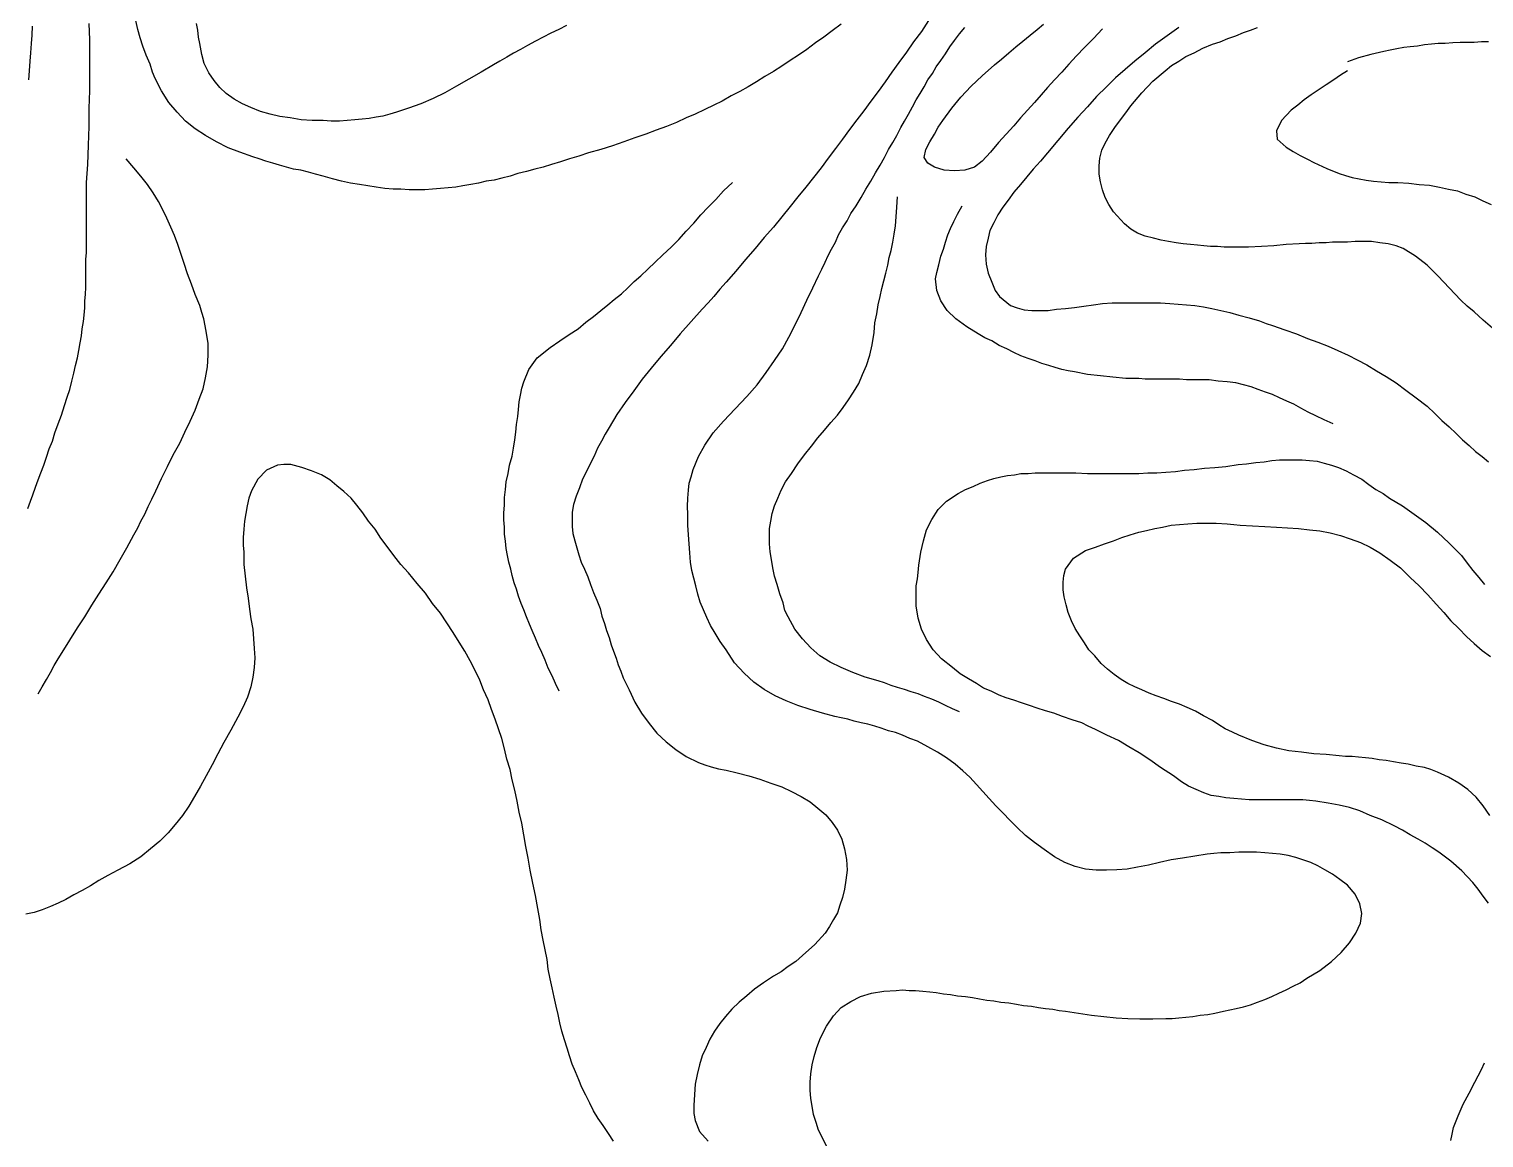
# Model space of a CAD drawing. Header units: inches. Extents: x 401374 to 405300, y 6332180 to 6336621.
# Drawn here: x 402593.2 to 402818.2, y 6333976.5 to 6334148 of the extents above; entities that cross this region are included whole.
import ezdxf

# ---------------------------------------------------------------- set-up
doc = ezdxf.new("R2010")
doc.units = ezdxf.units.IN
doc.header["$MEASUREMENT"] = 0

msp = doc.modelspace()

# ---------------------------------------------------------------- linework, layer by layer
for points in [[(402593, 6334073.9), (402593.4, 6334075), (402593.8, 6334076), (402594.2, 6334077.2), (402594.6, 6334078.3), (402595, 6334079.4), (402595.5, 6334080.6), (402595.9, 6334081.8), (402596.3, 6334083.1), (402596.8, 6334084.3), (402597.2, 6334085.6), (402597.7, 6334087), (402598.2, 6334088.3), (402598.7, 6334089.8), (402599.1, 6334091.1), (402599.5, 6334092.3), (402599.8, 6334093.6), (402600.1, 6334094.8), (402600.4, 6334096), (402600.7, 6334097.2), (402600.9, 6334098.3), (402601.1, 6334099.5), (402601.3, 6334100.6), (402601.4, 6334101.7), (402601.6, 6334102.8), (402601.7, 6334103.8), (402601.8, 6334104.9), (402601.8, 6334106), (402601.9, 6334107), (402602, 6334108.1), (402602, 6334109.2), (402602, 6334110.2), (402602, 6334111.3), (402602, 6334112.4), (402602.1, 6334113.5), (402602.1, 6334114.6), (402602.1, 6334115.7), (402602.1, 6334116.9), (402602.1, 6334118.1), (402602.1, 6334119.3), (402602.1, 6334120.5), (402602.1, 6334121.7), (402602.1, 6334123), (402602.1, 6334124.3), (402602.2, 6334125.7), (402602.3, 6334127.1), (402602.4, 6334130.1), (402602.5, 6334133), (402602.5, 6334135.8), (402602.6, 6334138.5), (402602.6, 6334141.2), (402602.6, 6334143.8), (402602.6, 6334146.4), (402602.5, 6334148.9)], [(402593.7, 6334148.5), (402593.6, 6334147.1), (402593.5, 6334145.8), (402593.4, 6334144.4), (402593.3, 6334143.1), (402593.2, 6334141.6), (402593.1, 6334140.2)], [(402718.8, 6334148.8), (402717.4, 6334147.8), (402716.1, 6334146.8), (402714.8, 6334145.9), (402713.5, 6334144.9), (402712.2, 6334144), (402710.9, 6334143.2), (402709.6, 6334142.3), (402708.3, 6334141.5), (402707, 6334140.7), (402705.7, 6334139.9), (402704.4, 6334139.1), (402703.1, 6334138.4), (402701.8, 6334137.7), (402700.4, 6334136.9), (402699.1, 6334136.3), (402697.7, 6334135.6), (402696.2, 6334134.9), (402694.8, 6334134.3), (402693.3, 6334133.6), (402691.8, 6334133), (402690.2, 6334132.4), (402688.6, 6334131.8), (402686.9, 6334131.2), (402685.2, 6334130.6), (402683.4, 6334130), (402681.6, 6334129.4), (402679.7, 6334128.9), (402678.2, 6334128.4), (402676.8, 6334128), (402675.4, 6334127.5), (402674, 6334127.1), (402672.7, 6334126.7), (402671.4, 6334126.4), (402670.1, 6334126), (402668.8, 6334125.7), (402667.6, 6334125.3), (402666.3, 6334125), (402665.1, 6334124.7), (402663.9, 6334124.5), (402662.7, 6334124.2), (402661.5, 6334124), (402660.3, 6334123.8), (402659.2, 6334123.6), (402658, 6334123.5), (402656.8, 6334123.4), (402655.6, 6334123.3), (402654.4, 6334123.2), (402653.2, 6334123.2), (402652, 6334123.2), (402650.7, 6334123.3), (402649.5, 6334123.3), (402648.2, 6334123.4), (402646.9, 6334123.6), (402645.6, 6334123.8), (402644.3, 6334124), (402642.9, 6334124.2), (402641.5, 6334124.5), (402640.1, 6334124.9), (402638.7, 6334125.3), (402637.5, 6334125.6), (402636.4, 6334125.9), (402635.2, 6334126.2), (402634.1, 6334126.4), (402633, 6334126.7), (402631.9, 6334127), (402630.9, 6334127.3), (402629.8, 6334127.6), (402628.8, 6334128), (402627.8, 6334128.3), (402625.8, 6334129), (402624, 6334129.7), (402622.2, 6334130.6), (402620.5, 6334131.6), (402618.9, 6334132.6), (402617.4, 6334133.8), (402616.1, 6334135.2), (402614.8, 6334136.7), (402613.7, 6334138.5), (402612.7, 6334140.4), (402612.3, 6334141.4), (402611.9, 6334142.6), (402611.3, 6334144), (402610.8, 6334145.4), (402610.4, 6334146.7), (402610, 6334148), (402609.7, 6334149.4)], [(402676.3, 6334148.6), (402675.1, 6334148), (402673.9, 6334147.4), (402672.7, 6334146.8), (402671.5, 6334146.2), (402670.3, 6334145.5), (402669.2, 6334144.9), (402668.1, 6334144.3), (402667.1, 6334143.7), (402666, 6334143.1), (402665, 6334142.5), (402663.1, 6334141.4), (402661.2, 6334140.3), (402659.3, 6334139.2), (402657.5, 6334138.2), (402655.7, 6334137.3), (402653.8, 6334136.5), (402651.9, 6334135.8), (402650, 6334135.2), (402649, 6334134.9), (402647.9, 6334134.6), (402646.9, 6334134.4), (402645.8, 6334134.2), (402644.7, 6334134.1), (402643.6, 6334134), (402642.4, 6334133.9), (402641.2, 6334133.8), (402639.9, 6334133.8), (402638.7, 6334133.9), (402637, 6334133.9), (402635.3, 6334134), (402633.6, 6334134.3), (402632, 6334134.5), (402630.5, 6334134.9), (402629, 6334135.3), (402627.5, 6334135.9), (402626.2, 6334136.5), (402624.9, 6334137.2), (402623.7, 6334138.1), (402622.7, 6334139), (402621.8, 6334140.1), (402621, 6334141.3), (402620.3, 6334142.7), (402619.9, 6334144.1), (402619.6, 6334145.8), (402619.4, 6334146.8), (402619.3, 6334147.9), (402619.1, 6334148.9)], [(402732.3, 6334149.4), (402731.2, 6334147.7), (402730, 6334146.1), (402728.9, 6334144.5), (402727.7, 6334142.9), (402726.6, 6334141.4), (402725.6, 6334139.9), (402724.5, 6334138.4), (402723.4, 6334136.9), (402722.3, 6334135.4), (402721.2, 6334134), (402720.1, 6334132.5), (402719, 6334131), (402717.9, 6334129.6), (402716.8, 6334128.1), (402715.7, 6334126.6), (402714.5, 6334125.1), (402713.3, 6334123.6), (402712.1, 6334122.1), (402710.9, 6334120.6), (402709.6, 6334119), (402708.3, 6334117.4), (402706.9, 6334115.8), (402705.5, 6334114.1), (402704, 6334112.4), (402702.5, 6334110.6), (402701, 6334108.9), (402700, 6334107.8), (402699.1, 6334106.7), (402698.2, 6334105.7), (402697.3, 6334104.7), (402695.6, 6334102.8), (402693.9, 6334100.9), (402692.4, 6334099.1), (402690.9, 6334097.4), (402689.4, 6334095.6), (402688, 6334093.9), (402686.7, 6334092.1), (402685.4, 6334090.3), (402684.1, 6334088.4), (402682.9, 6334086.4), (402682.3, 6334085.4), (402681.7, 6334084.3), (402681.1, 6334083.2), (402680.6, 6334082), (402680, 6334080.9), (402679.4, 6334079.6), (402678.8, 6334078.4), (402678.3, 6334077.1), (402677.8, 6334075.8), (402677.4, 6334074.5), (402677.2, 6334073.3), (402677.2, 6334072.2), (402677.2, 6334071.1), (402677.3, 6334070), (402677.6, 6334068.9), (402677.9, 6334067.8), (402678.2, 6334066.7), (402678.6, 6334065.6), (402679.1, 6334064.5), (402679.6, 6334063.3), (402680, 6334062.1), (402680.5, 6334060.9), (402681, 6334059.7), (402681.5, 6334058.4), (402681.8, 6334057.2), (402682.2, 6334056.1), (402682.5, 6334055), (402682.9, 6334053.9), (402683.2, 6334052.8), (402683.6, 6334051.8), (402684, 6334050.7), (402684.3, 6334049.7), (402684.7, 6334048.7), (402685.1, 6334047.7), (402686, 6334045.8), (402686.9, 6334043.9), (402687.9, 6334042.2), (402689.1, 6334040.6), (402690.3, 6334039.1), (402691.7, 6334037.8), (402693.2, 6334036.6), (402694.8, 6334035.5), (402696.7, 6334034.6), (402697.7, 6334034.2), (402698.7, 6334033.9), (402699.8, 6334033.6), (402701, 6334033.4), (402702.7, 6334033), (402704.5, 6334032.5), (402706.2, 6334032), (402707.9, 6334031.4), (402709.6, 6334030.8), (402711.1, 6334030.1), (402712.6, 6334029.3), (402714, 6334028.5), (402715.2, 6334027.5), (402716.4, 6334026.5), (402717.4, 6334025.3), (402718.2, 6334024.1), (402718.9, 6334022.7), (402719.3, 6334021.2), (402719.6, 6334019.6), (402719.7, 6334017.9), (402719.5, 6334016.4), (402719.3, 6334015), (402719, 6334013.7), (402718.6, 6334012.5), (402718.2, 6334011.3), (402717.6, 6334010.3), (402717, 6334009.2), (402716.3, 6334008.2), (402714.7, 6334006.4), (402712.8, 6334004.7), (402711.8, 6334003.8), (402710.6, 6334003), (402709.5, 6334002.2), (402708.3, 6334001.5), (402706.8, 6334000.5), (402705.4, 6333999.5), (402704.2, 6333998.5), (402703, 6333997.5), (402701.9, 6333996.4), (402700.9, 6333995.3), (402700, 6333994.2), (402699.2, 6333993), (402698.5, 6333991.8), (402697.9, 6333990.5), (402697.3, 6333989.2), (402696.9, 6333987.8), (402696.5, 6333986.3), (402696.2, 6333984.8), (402696.1, 6333983.2), (402696, 6333981.5), (402696, 6333980.3), (402696.2, 6333979.2), (402696.9, 6333977.5), (402698.2, 6333976)], [(402716.5, 6333975.2), (402715.9, 6333976.5), (402715.3, 6333977.7), (402714.9, 6333978.9), (402714.5, 6333980.1), (402714.3, 6333981.4), (402714.1, 6333982.6), (402714, 6333983.9), (402714, 6333985.1), (402714.1, 6333986.4), (402714.3, 6333987.8), (402714.6, 6333989.1), (402715, 6333990.5), (402715.6, 6333992), (402716.5, 6333993.8), (402717.6, 6333995.4), (402718.8, 6333996.7), (402720.3, 6333997.6), (402721.8, 6333998.4), (402723.5, 6333998.9), (402725.4, 6333999.2), (402727.3, 6333999.3), (402728.3, 6333999.4), (402729.3, 6333999.3), (402730.3, 6333999.3), (402731.4, 6333999.2), (402732.5, 6333999.1), (402733.5, 6333999), (402734.6, 6333998.8), (402735.7, 6333998.7), (402736.8, 6333998.5), (402738, 6333998.4), (402739.1, 6333998.2), (402740.2, 6333998), (402741.3, 6333997.8), (402742.4, 6333997.7), (402743.5, 6333997.5), (402744.7, 6333997.4), (402745.9, 6333997.2), (402747, 6333997), (402748.2, 6333996.9), (402749.3, 6333996.7), (402750.4, 6333996.5), (402751.5, 6333996.4), (402752.5, 6333996.2), (402753.5, 6333996.1), (402755.5, 6333995.8), (402757.5, 6333995.5), (402759.4, 6333995.3), (402761.3, 6333995.1), (402763.1, 6333995), (402765, 6333994.9), (402767, 6333994.9), (402769, 6333995), (402770, 6333995), (402771, 6333995.1), (402772.1, 6333995.2), (402773.2, 6333995.3), (402774.3, 6333995.5), (402775.5, 6333995.6), (402776.6, 6333995.8), (402777.9, 6333996.1), (402778.9, 6333996.3), (402779.9, 6333996.5), (402781, 6333996.8), (402782.1, 6333997.1), (402783.2, 6333997.5), (402784.3, 6333997.9), (402785.4, 6333998.4), (402786.5, 6333998.9), (402787.6, 6333999.4), (402788.7, 6334000), (402789.8, 6334000.5), (402790.8, 6334001.2), (402792.8, 6334002.4), (402794.6, 6334003.8), (402796.1, 6334005.2), (402797.4, 6334006.7), (402798.4, 6334008.2), (402799.1, 6334009.7), (402799.3, 6334011.2), (402799, 6334012.7), (402798.3, 6334014.2), (402797.1, 6334015.6), (402795.9, 6334016.5), (402794.8, 6334017.3), (402793.6, 6334018), (402792.5, 6334018.6), (402791.4, 6334019.1), (402790.2, 6334019.5), (402789.1, 6334019.9), (402787.9, 6334020.2), (402786.7, 6334020.4), (402785.5, 6334020.5), (402784.3, 6334020.6), (402783, 6334020.7), (402781.7, 6334020.7), (402780.3, 6334020.7), (402778.9, 6334020.6), (402777.5, 6334020.6), (402776.4, 6334020.5), (402775.4, 6334020.4), (402773.5, 6334020.1), (402771.6, 6334019.8), (402769.8, 6334019.5), (402768, 6334019.1), (402766.3, 6334018.7), (402764.6, 6334018.4), (402763, 6334018.1), (402761.4, 6334018), (402759.8, 6334017.9), (402758.2, 6334017.9), (402756.6, 6334018.1), (402755, 6334018.5), (402753.4, 6334019.1), (402751.8, 6334020), (402750.2, 6334021.1), (402748.7, 6334022.2), (402747.3, 6334023.3), (402746, 6334024.5), (402744.9, 6334025.6), (402743.8, 6334026.8), (402742.7, 6334027.9), (402741.7, 6334029), (402740.7, 6334030.1), (402739.7, 6334031.2), (402738.7, 6334032.3), (402737.6, 6334033.3), (402736.4, 6334034.3), (402735.1, 6334035.3), (402733.7, 6334036.2), (402732.2, 6334037), (402730.6, 6334037.9), (402729.4, 6334038.3), (402728.3, 6334038.8), (402727.2, 6334039.2), (402726.1, 6334039.5), (402725, 6334039.9), (402724, 6334040.2), (402722.9, 6334040.5), (402721.9, 6334040.7), (402720.8, 6334041), (402719.8, 6334041.3), (402718.8, 6334041.5), (402717.8, 6334041.7), (402715.9, 6334042.2), (402714, 6334042.8), (402712.1, 6334043.4), (402710.3, 6334044.1), (402708.6, 6334044.9), (402706.9, 6334045.9), (402705.3, 6334047), (402703.8, 6334048.4), (402702.3, 6334050), (402701, 6334052), (402700.1, 6334053.3), (402699.3, 6334054.6), (402698.6, 6334055.8), (402698, 6334057), (402697.5, 6334058.2), (402697, 6334059.4), (402696.6, 6334060.6), (402696.3, 6334061.9), (402696, 6334063.1), (402695.7, 6334064.3), (402695.5, 6334065.6), (402695.4, 6334067), (402695.3, 6334068.4), (402695.2, 6334069.8), (402695.1, 6334071.3), (402695.1, 6334073), (402695, 6334074.2), (402695.1, 6334075.5), (402695.2, 6334076.7), (402695.3, 6334077.8), (402695.6, 6334078.8), (402695.9, 6334079.9), (402696.7, 6334081.9), (402697.7, 6334083.7), (402699, 6334085.6), (402700.6, 6334087.4), (402702.4, 6334089.3), (402704.2, 6334091.2), (402705.8, 6334093), (402707.2, 6334094.9), (402708.5, 6334096.8), (402709.7, 6334098.6), (402710.7, 6334100.4), (402711.7, 6334102.3), (402712.6, 6334104.2), (402713.5, 6334106.1), (402714.4, 6334108), (402715.3, 6334109.9), (402715.8, 6334110.9), (402716.3, 6334112), (402716.8, 6334113), (402717.3, 6334114), (402717.9, 6334115.1), (402718.4, 6334116.2), (402719, 6334117.3), (402719.7, 6334118.4), (402720.3, 6334119.5), (402721.1, 6334120.7), (402721.9, 6334122), (402722.6, 6334123.3), (402723.4, 6334124.5), (402724.1, 6334125.8), (402724.8, 6334127), (402725.5, 6334128.2), (402726.1, 6334129.4), (402726.8, 6334130.5), (402727.4, 6334131.6), (402728, 6334132.8), (402728.6, 6334133.8), (402729.2, 6334134.9), (402729.8, 6334136), (402730.4, 6334137.1), (402731, 6334138.1), (402731.6, 6334139.1), (402732.2, 6334140.2), (402732.9, 6334141.2), (402733.5, 6334142.2), (402734.2, 6334143.2), (402734.9, 6334144.2), (402735.6, 6334145.3), (402736.3, 6334146.3), (402737.1, 6334147.3), (402737.9, 6334148.3)], [(402759.2, 6334148.1), (402757.8, 6334146.6), (402756.4, 6334145.2), (402755.2, 6334143.9), (402754, 6334142.6), (402752.9, 6334141.4), (402751.8, 6334140.2), (402750.7, 6334139), (402749.7, 6334137.9), (402748.7, 6334136.7), (402747.6, 6334135.5), (402746.5, 6334134.3), (402745.5, 6334133.1), (402744.3, 6334131.8), (402743.1, 6334130.5), (402741.9, 6334129), (402740.6, 6334127.6), (402739.4, 6334126.7), (402737.9, 6334126.2), (402736.3, 6334126.1), (402734.7, 6334126.2), (402733.2, 6334126.7), (402732.2, 6334127.3), (402731.6, 6334128.2), (402731.9, 6334129.4), (402732.5, 6334130.6), (402733.2, 6334131.8), (402733.8, 6334132.9), (402734.5, 6334133.9), (402735.9, 6334135.8), (402737.3, 6334137.5), (402738.9, 6334139.2), (402740.6, 6334140.8), (402742.5, 6334142.5), (402743.6, 6334143.4), (402744.7, 6334144.4), (402745.8, 6334145.3), (402746.9, 6334146.2), (402748, 6334147.1), (402749.1, 6334148), (402750.1, 6334148.8)], [(402771, 6334148.3), (402769.2, 6334147), (402767.4, 6334145.7), (402765.8, 6334144.4), (402764.2, 6334143.1), (402762.7, 6334141.8), (402761.2, 6334140.5), (402759.8, 6334139.1), (402758.3, 6334137.6), (402756.9, 6334136), (402755.4, 6334134.4), (402753.9, 6334132.7), (402752.3, 6334130.8), (402750.7, 6334128.9), (402749.6, 6334127.6), (402748.5, 6334126.4), (402747.5, 6334125.2), (402746.5, 6334124), (402745.5, 6334122.8), (402744.6, 6334121.6), (402743.8, 6334120.5), (402743, 6334119.3), (402742.4, 6334118.1), (402741.8, 6334116.9), (402741.5, 6334115.7), (402741.2, 6334114.4), (402741.1, 6334113.1), (402741.2, 6334111.7), (402741.5, 6334110.3), (402742.1, 6334108.9), (402742.6, 6334107.6), (402743.3, 6334106.7), (402745, 6334105.3), (402746, 6334104.9), (402747.1, 6334104.6), (402748.3, 6334104.5), (402749.5, 6334104.5), (402750.8, 6334104.5), (402752.1, 6334104.7), (402753.5, 6334104.8), (402754.9, 6334105), (402756.3, 6334105.2), (402757.8, 6334105.4), (402759.2, 6334105.6), (402760.7, 6334105.7), (402762.3, 6334105.7), (402763.9, 6334105.7), (402765.4, 6334105.7), (402766.8, 6334105.7), (402768.2, 6334105.7), (402769.6, 6334105.6), (402770.9, 6334105.5), (402772.2, 6334105.4), (402773.5, 6334105.3), (402774.8, 6334105.1), (402776.1, 6334104.8), (402777.5, 6334104.5), (402778.9, 6334104.2), (402780.3, 6334103.8), (402781.9, 6334103.4), (402783.5, 6334102.9), (402784.5, 6334102.5), (402785.5, 6334102.2), (402787.4, 6334101.5), (402789.2, 6334100.9), (402790.9, 6334100.2), (402792.5, 6334099.6), (402794.1, 6334099), (402795.6, 6334098.3), (402797.2, 6334097.6), (402798.6, 6334096.9), (402800.1, 6334096.1), (402801.6, 6334095.2), (402803.1, 6334094.3), (402804.6, 6334093.3), (402806.1, 6334092.2), (402807.7, 6334091), (402809.4, 6334089.7), (402810.6, 6334088.6), (402811.7, 6334087.5), (402812.8, 6334086.5), (402813.9, 6334085.5), (402814.9, 6334084.5), (402815.9, 6334083.6), (402816.9, 6334082.7), (402817.9, 6334081.9), (402818.9, 6334081.1)], [(402819.5, 6334101.8), (402818.1, 6334103), (402816.7, 6334104.3), (402815.6, 6334105.2), (402814.6, 6334106.1), (402812.8, 6334108), (402811.1, 6334109.8), (402809.4, 6334111.5), (402807.6, 6334112.9), (402805.7, 6334114.1), (402804.6, 6334114.5), (402803.4, 6334114.8), (402802.1, 6334115), (402800.8, 6334115.2), (402799.5, 6334115.2), (402798.3, 6334115.2), (402797.1, 6334115.1), (402796, 6334115.1), (402794.8, 6334115.1), (402793.8, 6334115), (402792.7, 6334115), (402791.6, 6334114.9), (402790.6, 6334114.9), (402789.6, 6334114.8), (402787.6, 6334114.7), (402785.7, 6334114.5), (402783.8, 6334114.4), (402781.8, 6334114.3), (402779.9, 6334114.3), (402778, 6334114.3), (402777, 6334114.4), (402775.9, 6334114.4), (402774.9, 6334114.5), (402773.9, 6334114.6), (402772.8, 6334114.7), (402771.7, 6334114.8), (402770.6, 6334115), (402769.4, 6334115.2), (402768.3, 6334115.4), (402767.1, 6334115.7), (402765.8, 6334116), (402764.6, 6334116.5), (402763.6, 6334117.1), (402762.6, 6334117.9), (402760.9, 6334119.8), (402760.2, 6334120.9), (402759.6, 6334122), (402759.2, 6334123.2), (402758.9, 6334124.4), (402758.7, 6334125.6), (402758.7, 6334126.9), (402758.8, 6334128.1), (402759.1, 6334129.3), (402759.6, 6334130.4), (402760.3, 6334131.6), (402761.1, 6334132.8), (402762, 6334134), (402762.8, 6334135.1), (402763.6, 6334136.2), (402765.3, 6334138.2), (402767, 6334140), (402768.9, 6334141.6), (402769.9, 6334142.4), (402771, 6334143.1), (402772.1, 6334143.8), (402773.4, 6334144.4), (402774.7, 6334145.1), (402776.2, 6334145.7), (402777.4, 6334146.1), (402778.6, 6334146.6), (402779.8, 6334147), (402781, 6334147.5), (402782.1, 6334147.9), (402783.2, 6334148.3)], [(402818.9, 6334146.1), (402817.8, 6334146.1), (402816.7, 6334146), (402815.6, 6334146), (402814.5, 6334146), (402813.4, 6334145.9), (402812.2, 6334145.8), (402811.1, 6334145.8), (402810.1, 6334145.7), (402809, 6334145.6), (402807.9, 6334145.4), (402806.8, 6334145.3), (402805.8, 6334145.2), (402804.7, 6334145), (402803.7, 6334144.8), (402802.7, 6334144.6), (402800.7, 6334144.1), (402798.8, 6334143.6), (402797.1, 6334143)], [(402797.1, 6334141.6), (402796, 6334140.9), (402795, 6334140.2), (402793.8, 6334139.4), (402792.7, 6334138.7), (402791.5, 6334137.9), (402790.4, 6334137.1), (402789.4, 6334136.3), (402788.4, 6334135.5), (402786.9, 6334133.9), (402786.1, 6334132.3), (402786.2, 6334131), (402787.6, 6334129.8), (402788.7, 6334129.1), (402789.8, 6334128.5), (402790.9, 6334127.9), (402791.9, 6334127.4), (402793.9, 6334126.5), (402795.8, 6334125.7), (402796.8, 6334125.4), (402797.8, 6334125.1), (402798.9, 6334124.9), (402800, 6334124.7), (402801.1, 6334124.5), (402802.3, 6334124.4), (402803.5, 6334124.3), (402804.9, 6334124.3), (402806.6, 6334124.2), (402808.2, 6334124), (402809.8, 6334123.9), (402811.3, 6334123.6), (402812.7, 6334123.3), (402814.1, 6334123), (402815.4, 6334122.5), (402816.8, 6334122.1), (402818, 6334121.5), (402819.3, 6334120.9)], [(402594.6, 6334045.2), (402595.2, 6334046.3), (402595.9, 6334047.4), (402596.5, 6334048.5), (402597.1, 6334049.6), (402597.7, 6334050.6), (402598.3, 6334051.6), (402599.5, 6334053.5), (402600.7, 6334055.4), (402601.8, 6334057.1), (402602.9, 6334058.9), (402604, 6334060.6), (402605.1, 6334062.4), (402606.2, 6334064.1), (402607.3, 6334066), (402608.3, 6334067.8), (402609.4, 6334069.8), (402610, 6334070.9), (402610.5, 6334071.9), (402611.1, 6334073), (402611.6, 6334074.2), (402612.2, 6334075.3), (402612.8, 6334076.6), (402613.7, 6334078.5), (402614.6, 6334080.4), (402615.5, 6334082.2), (402616.5, 6334084), (402617.3, 6334085.7), (402618.1, 6334087.4), (402618.9, 6334089.1), (402619.5, 6334090.8), (402620.1, 6334092.4), (402620.5, 6334094.1), (402620.8, 6334095.8), (402620.9, 6334097.6), (402620.9, 6334099.4), (402620.6, 6334101.3), (402620.2, 6334103.2), (402619.9, 6334104.2), (402619.6, 6334105.3), (402618.9, 6334107), (402618.3, 6334108.6), (402617.7, 6334110.2), (402617.2, 6334111.8), (402616.7, 6334113.2), (402616.2, 6334114.7), (402615.7, 6334116.1), (402615.1, 6334117.4), (402614.5, 6334118.8), (402613.9, 6334120.1), (402613.2, 6334121.4), (402612.4, 6334122.7), (402611.5, 6334124), (402610.5, 6334125.3), (402609.4, 6334126.6), (402608.2, 6334128)], [(402675.2, 6334045.6), (402674.6, 6334046.8), (402674.1, 6334048), (402673.5, 6334049.2), (402673, 6334050.4), (402672.5, 6334051.6), (402672, 6334052.7), (402671.5, 6334053.8), (402671, 6334055), (402670.6, 6334056), (402670.1, 6334057.1), (402669.7, 6334058.2), (402669.3, 6334059.2), (402668.9, 6334060.3), (402668.6, 6334061.4), (402668.2, 6334062.4), (402667.9, 6334063.5), (402667.7, 6334064.5), (402667.4, 6334065.6), (402667.2, 6334066.6), (402667, 6334067.7), (402666.9, 6334068.8), (402666.7, 6334069.9), (402666.7, 6334071), (402666.6, 6334072.1), (402666.6, 6334073.2), (402666.7, 6334074.4), (402666.7, 6334075.6), (402666.9, 6334076.8), (402667, 6334078), (402667.3, 6334079.3), (402667.5, 6334080.6), (402667.9, 6334082), (402668.1, 6334083.2), (402668.3, 6334084.5), (402668.5, 6334085.7), (402668.6, 6334086.9), (402668.8, 6334088.1), (402668.9, 6334089.2), (402669, 6334090.4), (402669.2, 6334091.4), (402669.4, 6334092.5), (402669.7, 6334093.5), (402670.5, 6334095.4), (402671.8, 6334097.2), (402673.8, 6334098.8), (402675.3, 6334099.8), (402676.7, 6334100.8), (402678.1, 6334101.7), (402679.3, 6334102.7), (402680.5, 6334103.6), (402681.6, 6334104.5), (402682.7, 6334105.4), (402683.7, 6334106.2), (402684.8, 6334107.1), (402685.8, 6334108), (402686.8, 6334109), (402687.8, 6334109.9), (402688.9, 6334110.9), (402690, 6334112), (402691.2, 6334113.1), (402692.5, 6334114.3), (402693.7, 6334115.5), (402694.8, 6334116.8), (402696, 6334118), (402697.1, 6334119.3), (402698.2, 6334120.5), (402699.4, 6334121.7), (402700.6, 6334123), (402702, 6334124.3)], [(402737.1, 6334042.4), (402736, 6334042.9), (402734.9, 6334043.4), (402733.9, 6334043.9), (402732.8, 6334044.4), (402731.7, 6334044.8), (402730.7, 6334045.2), (402729.6, 6334045.5), (402728.6, 6334045.9), (402727.5, 6334046.2), (402726.5, 6334046.5), (402725.5, 6334046.9), (402724.5, 6334047.2), (402722.5, 6334047.8), (402720.6, 6334048.5), (402718.8, 6334049.3), (402717.1, 6334050.1), (402715.5, 6334051.1), (402714.1, 6334052.3), (402712.8, 6334053.7), (402711.6, 6334055.2), (402710.6, 6334057.1), (402710.1, 6334058.1), (402709.8, 6334059.3), (402709.3, 6334060.7), (402708.9, 6334062.1), (402708.5, 6334063.4), (402708.2, 6334064.7), (402708, 6334066), (402707.8, 6334067.2), (402707.7, 6334068.4), (402707.7, 6334069.6), (402707.7, 6334070.8), (402707.9, 6334071.9), (402708.1, 6334073.1), (402708.5, 6334074.3), (402709, 6334075.5), (402709.5, 6334076.7), (402710.2, 6334078), (402711.1, 6334079.3), (402712.1, 6334080.8), (402713.1, 6334082.2), (402714.2, 6334083.5), (402715.2, 6334084.8), (402716.2, 6334086), (402717.2, 6334087.2), (402718.2, 6334088.3), (402719.1, 6334089.5), (402719.9, 6334090.7), (402720.7, 6334091.9), (402721.5, 6334093.2), (402722.1, 6334094.6), (402722.7, 6334096), (402723.2, 6334097.6), (402723.6, 6334099.2), (402723.9, 6334101.1), (402724, 6334102.6), (402724.3, 6334104), (402724.5, 6334105.4), (402724.8, 6334106.7), (402725.1, 6334107.9), (402725.4, 6334109.1), (402725.7, 6334110.3), (402726, 6334111.5), (402726.2, 6334112.7), (402726.5, 6334113.8), (402726.8, 6334115.1), (402727, 6334116.3), (402727.2, 6334117.6), (402727.3, 6334119), (402727.4, 6334120.5), (402727.5, 6334122.1)], [(402794.9, 6334087), (402793.5, 6334087.6), (402792.2, 6334088.2), (402791, 6334088.8), (402789.9, 6334089.4), (402788.8, 6334090), (402787.7, 6334090.5), (402786.6, 6334091), (402785.5, 6334091.5), (402784.4, 6334091.9), (402783.3, 6334092.3), (402782.2, 6334092.7), (402781, 6334093), (402779.8, 6334093.3), (402778.5, 6334093.5), (402777.1, 6334093.6), (402775.7, 6334093.8), (402774.5, 6334093.8), (402773.3, 6334093.8), (402772.2, 6334093.8), (402771.1, 6334093.9), (402770, 6334093.9), (402768.9, 6334093.9), (402767.9, 6334093.9), (402766.8, 6334093.9), (402765.8, 6334093.9), (402764.8, 6334094), (402763.8, 6334094), (402762.8, 6334094), (402760.8, 6334094.2), (402758.9, 6334094.4), (402756.9, 6334094.6), (402754.9, 6334095), (402753.9, 6334095.2), (402752.9, 6334095.4), (402751.9, 6334095.7), (402750.9, 6334096), (402749.8, 6334096.3), (402748.8, 6334096.7), (402747.7, 6334097.1), (402746.6, 6334097.5), (402745.5, 6334098), (402744.4, 6334098.6), (402743.2, 6334099.1), (402742.1, 6334099.8), (402741, 6334100.3), (402740, 6334100.9), (402738.2, 6334102), (402736.5, 6334103.2), (402735.2, 6334104.5), (402734.2, 6334106), (402733.6, 6334107.6), (402733.4, 6334109.4), (402733.6, 6334110.4), (402733.9, 6334111.6), (402734.2, 6334112.9), (402734.6, 6334114), (402734.9, 6334115.1), (402735.3, 6334116.2), (402735.7, 6334117.2), (402736.2, 6334118.3), (402736.8, 6334119.4), (402737.5, 6334120.7)], [(402683.6, 6333976), (402682.8, 6333977.2), (402682, 6333978.4), (402681.2, 6333979.5), (402680.5, 6333980.7), (402679.9, 6333981.9), (402679.3, 6333983.1), (402678.7, 6333984.3), (402678.2, 6333985.5), (402677.7, 6333986.7), (402677.2, 6333987.9), (402676.8, 6333989.2), (402676.4, 6333990.4), (402676, 6333991.7), (402675.6, 6333993), (402675.3, 6333994.3), (402675, 6333995.6), (402674.7, 6333996.9), (402674.4, 6333998.3), (402674.1, 6333999.7), (402673.8, 6334001.1), (402673.5, 6334002.6), (402673.3, 6334004.1), (402673, 6334005.6), (402672.7, 6334007.1), (402672.4, 6334008.7), (402672.2, 6334010.3), (402671.9, 6334012), (402671.5, 6334014), (402671.1, 6334015.9), (402670.7, 6334017.9), (402670.4, 6334019.8), (402670, 6334021.6), (402669.7, 6334023.4), (402669.4, 6334025.2), (402669, 6334026.9), (402668.7, 6334028.6), (402668.3, 6334030.3), (402667.9, 6334031.9), (402667.6, 6334033.5), (402667.1, 6334035.1), (402666.7, 6334036.7), (402666.3, 6334038.3), (402665.8, 6334039.8), (402665.3, 6334041.3), (402664.7, 6334042.8), (402664.2, 6334044.3), (402663.5, 6334045.8), (402662.9, 6334047.3), (402662.2, 6334048.8), (402661.4, 6334050.3), (402660.6, 6334051.8), (402659.7, 6334053.2), (402658.8, 6334054.7), (402657.8, 6334056.2), (402656.8, 6334057.7), (402655.6, 6334059.2), (402654.5, 6334060.8), (402653.2, 6334062.3), (402651.9, 6334063.9), (402650.7, 6334065.2), (402649.6, 6334066.6), (402648.6, 6334068), (402647.6, 6334069.3), (402646.7, 6334070.7), (402645.7, 6334071.9), (402644.8, 6334073.2), (402643.9, 6334074.4), (402643, 6334075.5), (402641.9, 6334076.5), (402640.8, 6334077.4), (402639.7, 6334078.3), (402638.4, 6334079.1), (402636.9, 6334079.7), (402635.4, 6334080.2), (402633.7, 6334080.7), (402632.6, 6334080.7), (402631.6, 6334080.6), (402629.9, 6334079.8), (402628.6, 6334078.4), (402627.6, 6334076.6), (402627.2, 6334075.5), (402626.9, 6334074.3), (402626.7, 6334073.1), (402626.5, 6334071.9), (402626.4, 6334070.7), (402626.3, 6334069.4), (402626.3, 6334068.2), (402626.4, 6334067.1), (402626.4, 6334065.2), (402626.6, 6334063.4), (402626.8, 6334061.6), (402627.1, 6334060), (402627.3, 6334058.3), (402627.5, 6334056.8), (402627.8, 6334055.2), (402627.9, 6334053.7), (402628, 6334052.2), (402628.1, 6334050.8), (402628, 6334049.3), (402627.8, 6334047.8), (402627.5, 6334046.3), (402627, 6334044.7), (402626.3, 6334043.2), (402625.5, 6334041.6), (402624.4, 6334039.6), (402623.3, 6334037.7), (402622.4, 6334035.9), (402621.5, 6334034.2), (402620.6, 6334032.5), (402619.7, 6334030.9), (402618.8, 6334029.3), (402617.9, 6334027.8), (402616.9, 6334026.4), (402615.8, 6334025), (402614.7, 6334023.7), (402613.4, 6334022.4), (402612, 6334021.2), (402610.5, 6334020), (402608.8, 6334018.9), (402606.9, 6334017.9), (402605.4, 6334017.1), (402604, 6334016.3), (402602.7, 6334015.5), (402601.4, 6334014.8), (402600.1, 6334014.1), (402598.9, 6334013.4), (402597.7, 6334012.8), (402596.5, 6334012.3), (402595.2, 6334011.8), (402594, 6334011.4), (402592.7, 6334011.1)], [(402818.9, 6334012.8), (402818.1, 6334013.9), (402817.3, 6334015), (402816.5, 6334016), (402814.8, 6334017.8), (402813.1, 6334019.3), (402811.2, 6334020.7), (402810.2, 6334021.4), (402809.1, 6334022.1), (402808, 6334022.7), (402806.8, 6334023.4), (402805.6, 6334024.1), (402804.3, 6334024.8), (402802.4, 6334025.7), (402800.6, 6334026.4), (402799, 6334027.1), (402797.4, 6334027.6), (402795.8, 6334028), (402794.1, 6334028.3), (402792.2, 6334028.6), (402791.2, 6334028.7), (402790.2, 6334028.8), (402788.6, 6334028.8), (402787.2, 6334028.8), (402785.8, 6334028.8), (402784.5, 6334028.8), (402783.2, 6334028.8), (402781.9, 6334028.8), (402780.7, 6334028.9), (402779.5, 6334029), (402778.3, 6334029.1), (402777.2, 6334029.3), (402776, 6334029.5), (402774.9, 6334029.9), (402773.7, 6334030.4), (402772.5, 6334030.9), (402771.4, 6334031.6), (402770.2, 6334032.5), (402768.2, 6334033.8), (402766.5, 6334035), (402764.9, 6334036.1), (402763.3, 6334037), (402761.7, 6334038), (402759.9, 6334038.8), (402758.1, 6334039.7), (402757, 6334040.2), (402756, 6334040.7), (402754.5, 6334041.2), (402753, 6334041.7), (402751.7, 6334042.2), (402750.4, 6334042.6), (402749.1, 6334043), (402747.9, 6334043.4), (402746.7, 6334043.8), (402745.5, 6334044.2), (402744.3, 6334044.6), (402743.2, 6334045), (402742, 6334045.6), (402740.8, 6334046.1), (402739.7, 6334046.8), (402738.5, 6334047.5), (402737.2, 6334048.3), (402736, 6334049.3), (402734.3, 6334050.6), (402733, 6334052), (402732, 6334053.6), (402731.2, 6334055.2), (402730.7, 6334056.9), (402730.4, 6334058.8), (402730.4, 6334060.8), (402730.4, 6334061.9), (402730.6, 6334063), (402730.7, 6334064), (402730.8, 6334065.1), (402731.1, 6334067.1), (402731.5, 6334068.9), (402732, 6334070.6), (402732.8, 6334072.2), (402733.8, 6334073.7), (402735.1, 6334075), (402736.9, 6334076.2), (402738, 6334076.8), (402739.2, 6334077.3), (402740.3, 6334077.8), (402741.4, 6334078.2), (402742.4, 6334078.5), (402743.5, 6334078.8), (402744.5, 6334079), (402745.6, 6334079.1), (402746.6, 6334079.3), (402747.7, 6334079.3), (402748.8, 6334079.4), (402750, 6334079.4), (402751.2, 6334079.4), (402752.4, 6334079.4), (402753.7, 6334079.4), (402755.1, 6334079.4), (402756.9, 6334079.3), (402758.6, 6334079.3), (402760.2, 6334079.3), (402761.8, 6334079.3), (402763.3, 6334079.3), (402764.8, 6334079.3), (402766.2, 6334079.4), (402767.6, 6334079.4), (402769, 6334079.5), (402770.5, 6334079.6), (402771.9, 6334079.8), (402773.4, 6334079.9), (402775, 6334080.1), (402776.6, 6334080.2), (402778.3, 6334080.4), (402780.2, 6334080.7), (402781.5, 6334080.8), (402782.9, 6334081), (402784.2, 6334081.1), (402785.4, 6334081.3), (402786.6, 6334081.4), (402787.8, 6334081.4), (402789, 6334081.4), (402790.1, 6334081.4), (402791.2, 6334081.3), (402792.4, 6334081.2), (402793.5, 6334080.9), (402794.6, 6334080.6), (402795.7, 6334080.2), (402796.9, 6334079.7), (402798, 6334079.1), (402799.3, 6334078.4), (402800.4, 6334077.6), (402801.5, 6334076.8), (402802.6, 6334076.2), (402803.6, 6334075.5), (402805.6, 6334074.3), (402807.4, 6334073), (402809.2, 6334071.7), (402811, 6334070.2), (402812.8, 6334068.5), (402814.7, 6334066.6), (402815.6, 6334065.4), (402816.5, 6334064.3), (402817.4, 6334063.2), (402818.3, 6334062.1)], [(402819.1, 6334026.4), (402818.1, 6334027.9), (402817, 6334029.2), (402815.7, 6334030.4), (402814.3, 6334031.4), (402812.7, 6334032.3), (402811, 6334033.1), (402810, 6334033.5), (402809, 6334033.8), (402807.7, 6334034), (402806.5, 6334034.3), (402805.4, 6334034.5), (402804.2, 6334034.7), (402803.1, 6334034.9), (402802, 6334035), (402800.9, 6334035.2), (402799.9, 6334035.3), (402798.8, 6334035.4), (402797.8, 6334035.5), (402796.8, 6334035.5), (402795.8, 6334035.6), (402793.8, 6334035.8), (402791.9, 6334035.9), (402790, 6334036.2), (402788, 6334036.4), (402786.1, 6334036.8), (402784.2, 6334037.3), (402782.3, 6334038), (402780.3, 6334038.8), (402779.3, 6334039.3), (402778.2, 6334039.8), (402777.2, 6334040.4), (402776.2, 6334041.1), (402774.8, 6334041.8), (402773.6, 6334042.5), (402772.3, 6334043.1), (402771.1, 6334043.6), (402769.9, 6334044), (402768.7, 6334044.5), (402767.5, 6334044.9), (402766.4, 6334045.3), (402765.3, 6334045.8), (402764.2, 6334046.3), (402763.1, 6334046.8), (402762.1, 6334047.4), (402761, 6334048.2), (402760, 6334049), (402759, 6334049.9), (402758, 6334051.1), (402757.1, 6334052), (402756.4, 6334053.1), (402755.7, 6334054.2), (402755, 6334055.3), (402754.4, 6334056.5), (402753.9, 6334057.8), (402753.6, 6334059), (402753.3, 6334060.2), (402753.1, 6334061.3), (402753.1, 6334062.5), (402753.2, 6334063.5), (402753.5, 6334064.5), (402754.7, 6334066.2), (402756.6, 6334067.4), (402758.1, 6334067.9), (402759.5, 6334068.4), (402760.9, 6334068.9), (402762.2, 6334069.4), (402763.5, 6334069.8), (402764.8, 6334070.2), (402766, 6334070.5), (402767.3, 6334070.8), (402768.5, 6334071), (402769.8, 6334071.3), (402771.1, 6334071.4), (402772.4, 6334071.5), (402773.8, 6334071.6), (402775.3, 6334071.6), (402776.8, 6334071.6), (402778.5, 6334071.5), (402779.5, 6334071.4), (402780.5, 6334071.3), (402782.4, 6334071.2), (402784.3, 6334071.1), (402786.1, 6334071), (402787.8, 6334070.9), (402789.5, 6334070.8), (402791.2, 6334070.6), (402792.8, 6334070.4), (402794.4, 6334070.1), (402796, 6334069.7), (402797.5, 6334069.2), (402799.1, 6334068.6), (402800.6, 6334067.9), (402802.1, 6334067), (402803.7, 6334065.9), (402805.3, 6334064.7), (402806.8, 6334063.2), (402808.2, 6334061.9), (402809.5, 6334060.5), (402810.8, 6334059.1), (402812, 6334057.8), (402813.1, 6334056.5), (402814.3, 6334055.3), (402815.5, 6334054.1), (402816.7, 6334053), (402817.9, 6334051.9), (402819.2, 6334051)], [(402813.1, 6333976.1), (402813.3, 6333977.1), (402813.5, 6333978.1), (402814.2, 6333979.9), (402815, 6333981.7), (402815.9, 6333983.4), (402816.8, 6333985.1), (402817.8, 6333987.1), (402818.3, 6333988.1)]]:
    msp.add_lwpolyline(points)

doc.saveas('drawing.dxf')
